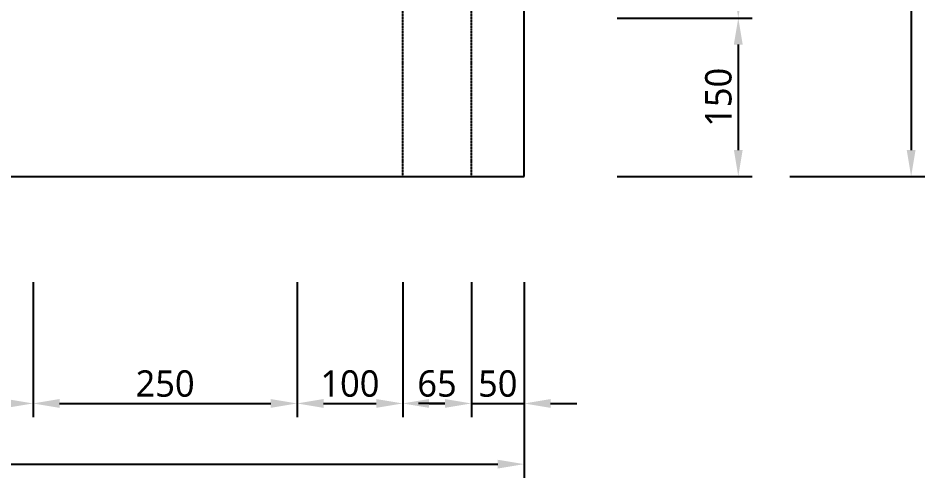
# Model space of a CAD drawing. Header units: millimetres. Extents: x -9013 to 516, y -36629 to 6082.
# Drawn here: x -7075 to -6217, y -32721 to -32285 of the extents above; entities that cross this region are included whole.
import ezdxf

# ---------------------------------------------------------------- set-up
doc = ezdxf.new("R2010")
doc.units = ezdxf.units.MM
doc.header["$LTSCALE"] = 0.05
doc.linetypes.add('CENTER2', pattern=[28.575, 19.05, -3.175, 3.175, -3.175])
doc.layers.get('0').update_dxf_attribs({"lineweight": 18})
doc.layers.get('Defpoints').update_dxf_attribs({"color": 140, "lineweight": 18})
doc.layers.add('2CONC', color=4, linetype='Continuous')
doc.layers.add('HWAT___5CS', color=3, linetype='CENTER2')
doc.styles.add('trebuchet_MS', font='trebuc.ttf')
doc.dimstyles.new('MGP', dxfattribs={"dimtxt": 2.5, "dimasz": 2.5, "dimexe": 1.25, "dimexo": 0.625, "dimtad": 1, "dimdec": 0, "dimtxsty": 'trebuchet_MS', "dimcen": 2.5, "dimclrt": 7, "dimadec": 0, "dimazin": 0, "dimtfac": 1, "dimtdec": 0, "dimtmove": 0, "dimatfit": 3, "dimfxl": 1.148294, "dimfxlon": 1, "dimarcsym": 2})

# ---------------------------------------------------------------- blocks, each defined once
blk = doc.blocks.new('*D630')
at = {"color": 0, "lineweight": -2, "transparency": 16777216}
for p, q in [((-8710.97, -32593.15), (-8710.97, -32720.98)), ((-6595.97, -32593.15), (-6595.97, -32720.98)), ((-8685.97, -32707.98), (-6620.97, -32707.98))]:
    blk.add_line(p, q, dxfattribs=at)
at = {"color": 0, "transparency": 16777216}
for points in [[(-8685.97, -32703.82), (-8685.97, -32712.15), (-8710.97, -32707.98)], [(-6620.97, -32703.82), (-6620.97, -32712.15), (-6595.97, -32707.98)]]:
    blk.add_solid(points, dxfattribs=at)
at = {"layer": 'Defpoints', "color": 0, "transparency": 16777216}
for p in [(-6595.97, -32376), (-8710.97, -32396.46), (-6595.97, -32707.98)]:
    blk.add_point(p, dxfattribs=at)
at = {"color": 7, "transparency": 16777216, "insert": (-7653.47, -32689.26), "char_height": 25, "attachment_point": 5, "style": 'trebuchet_MS'}
blk.add_mtext('2115', dxfattribs=at)
blk = doc.blocks.new('*D632')
at = {"color": 0, "lineweight": -2, "transparency": 16777216}
for p, q in [((-6508.07, -32285.31), (-6380.24, -32285.31)), ((-6393.24, -32310.31), (-6393.24, -32410.31)), ((-6508.07, -32435.31), (-6380.24, -32435.31))]:
    blk.add_line(p, q, dxfattribs=at)
at = {"color": 0, "transparency": 16777216}
for points in [[(-6397.4, -32310.31), (-6389.07, -32310.31), (-6393.24, -32285.31)], [(-6397.4, -32410.31), (-6389.07, -32410.31), (-6393.24, -32435.31)]]:
    blk.add_solid(points, dxfattribs=at)
at = {"layer": 'Defpoints', "color": 0, "transparency": 16777216}
for p in [(-6834.12, -32285.31), (-6834.12, -32435.31), (-6393.24, -32435.31)]:
    blk.add_point(p, dxfattribs=at)
at = {"color": 7, "transparency": 16777216, "insert": (-6411.96, -32360.31), "char_height": 25, "attachment_point": 5, "rotation": 90, "style": 'trebuchet_MS'}
blk.add_mtext('150', dxfattribs=at)
blk = doc.blocks.new('*D633')
at = {"color": 0, "lineweight": -2, "transparency": 16777216}
for p, q in [((-6508.07, -31835.31), (-6380.24, -31835.31)), ((-6393.24, -32260.31), (-6393.24, -31860.31)), ((-6508.07, -32285.31), (-6380.24, -32285.31))]:
    blk.add_line(p, q, dxfattribs=at)
at = {"color": 0, "transparency": 16777216}
for points in [[(-6397.4, -31860.31), (-6389.07, -31860.31), (-6393.24, -31835.31)], [(-6397.4, -32260.31), (-6389.07, -32260.31), (-6393.24, -32285.31)]]:
    blk.add_solid(points, dxfattribs=at)
at = {"layer": 'Defpoints', "color": 0, "transparency": 16777216}
for p in [(-6834.12, -31835.31), (-6393.24, -31835.31), (-6834.12, -32285.31)]:
    blk.add_point(p, dxfattribs=at)
at = {"color": 7, "transparency": 16777216, "insert": (-6411.96, -32060.31), "char_height": 25, "attachment_point": 5, "rotation": 90, "style": 'trebuchet_MS'}
blk.add_mtext('450', dxfattribs=at)
blk = doc.blocks.new('*D641')
at = {"color": 0, "lineweight": -2, "transparency": 16777216}
for p, q in [((-6344.39, -30085.31), (-6216.56, -30085.31)), ((-6229.56, -30110.31), (-6229.56, -32410.31)), ((-6344.39, -32435.31), (-6216.56, -32435.31))]:
    blk.add_line(p, q, dxfattribs=at)
at = {"color": 0, "transparency": 16777216}
for points in [[(-6233.73, -30110.31), (-6225.39, -30110.31), (-6229.56, -30085.31)], [(-6233.73, -32410.31), (-6225.39, -32410.31), (-6229.56, -32435.31)]]:
    blk.add_solid(points, dxfattribs=at)
at = {"layer": 'Defpoints', "color": 0, "transparency": 16777216}
for p in [(-6595.97, -30085.31), (-6595.97, -32435.31), (-6229.56, -32435.31)]:
    blk.add_point(p, dxfattribs=at)
at = {"color": 7, "transparency": 16777216, "insert": (-6248.28, -31260.31), "char_height": 25, "attachment_point": 5, "rotation": 90, "style": 'trebuchet_MS'}
blk.add_mtext('2350', dxfattribs=at)
blk = doc.blocks.new('*D654')
at = {"color": 0, "lineweight": -2, "transparency": 16777216}
for p, q in [((-7160.97, -32535.62), (-7160.97, -32663.45)), ((-7060.97, -32535.62), (-7060.97, -32663.45)), ((-7135.97, -32650.45), (-7085.97, -32650.45))]:
    blk.add_line(p, q, dxfattribs=at)
at = {"color": 0, "transparency": 16777216}
for points in [[(-7135.97, -32646.28), (-7135.97, -32654.62), (-7160.97, -32650.45)], [(-7085.97, -32646.28), (-7085.97, -32654.62), (-7060.97, -32650.45)]]:
    blk.add_solid(points, dxfattribs=at)
at = {"layer": 'Defpoints', "color": 0, "transparency": 16777216}
for p in [(-7160.97, -32285.31), (-7060.97, -32285.31), (-7060.97, -32650.45)]:
    blk.add_point(p, dxfattribs=at)
at = {"color": 7, "transparency": 16777216, "insert": (-7110.97, -32631.73), "char_height": 25, "attachment_point": 5, "style": 'trebuchet_MS'}
blk.add_mtext('100', dxfattribs=at)
blk = doc.blocks.new('*D655')
at = {"color": 0, "lineweight": -2, "transparency": 16777216}
for p, q in [((-7060.97, -32535.62), (-7060.97, -32663.45)), ((-6810.97, -32535.62), (-6810.97, -32663.45)), ((-7035.97, -32650.45), (-6835.97, -32650.45))]:
    blk.add_line(p, q, dxfattribs=at)
at = {"color": 0, "transparency": 16777216}
for points in [[(-7035.97, -32646.28), (-7035.97, -32654.62), (-7060.97, -32650.45)], [(-6835.97, -32646.28), (-6835.97, -32654.62), (-6810.97, -32650.45)]]:
    blk.add_solid(points, dxfattribs=at)
at = {"layer": 'Defpoints', "color": 0, "transparency": 16777216}
for p in [(-7060.97, -32285.31), (-6810.97, -32285.31), (-6810.97, -32650.45)]:
    blk.add_point(p, dxfattribs=at)
at = {"color": 7, "transparency": 16777216, "insert": (-6935.97, -32631.73), "char_height": 25, "attachment_point": 5, "style": 'trebuchet_MS'}
blk.add_mtext('250', dxfattribs=at)
blk = doc.blocks.new('*D656')
at = {"color": 0, "lineweight": -2, "transparency": 16777216}
for p, q in [((-6810.97, -32535.62), (-6810.97, -32663.45)), ((-6710.97, -32535.62), (-6710.97, -32663.45)), ((-6785.97, -32650.45), (-6735.97, -32650.45))]:
    blk.add_line(p, q, dxfattribs=at)
at = {"color": 0, "transparency": 16777216}
for points in [[(-6785.97, -32646.28), (-6785.97, -32654.62), (-6810.97, -32650.45)], [(-6735.97, -32646.28), (-6735.97, -32654.62), (-6710.97, -32650.45)]]:
    blk.add_solid(points, dxfattribs=at)
at = {"layer": 'Defpoints', "color": 0, "transparency": 16777216}
for p in [(-6810.97, -32285.31), (-6710.97, -32285.31), (-6710.97, -32650.45)]:
    blk.add_point(p, dxfattribs=at)
at = {"color": 7, "transparency": 16777216, "insert": (-6760.97, -32631.73), "char_height": 25, "attachment_point": 5, "style": 'trebuchet_MS'}
blk.add_mtext('100', dxfattribs=at)
blk = doc.blocks.new('*D657')
at = {"color": 0, "lineweight": -2, "transparency": 16777216}
for p, q in [((-6710.97, -32535.62), (-6710.97, -32663.45)), ((-6645.97, -32535.62), (-6645.97, -32663.45)), ((-6685.97, -32650.45), (-6670.97, -32650.45))]:
    blk.add_line(p, q, dxfattribs=at)
at = {"color": 0, "transparency": 16777216}
for points in [[(-6685.97, -32646.28), (-6685.97, -32654.62), (-6710.97, -32650.45)], [(-6670.97, -32646.28), (-6670.97, -32654.62), (-6645.97, -32650.45)]]:
    blk.add_solid(points, dxfattribs=at)
at = {"layer": 'Defpoints', "color": 0, "transparency": 16777216}
for p in [(-6710.97, -32372.6), (-6645.97, -32372.6), (-6645.97, -32650.45)]:
    blk.add_point(p, dxfattribs=at)
at = {"color": 7, "transparency": 16777216, "insert": (-6678.47, -32631.69), "char_height": 25, "attachment_point": 5, "style": 'trebuchet_MS'}
blk.add_mtext('65', dxfattribs=at)
blk = doc.blocks.new('*D658')
at = {"color": 0, "lineweight": -2, "transparency": 16777216}
for p, q in [((-6645.97, -32535.62), (-6645.97, -32663.45)), ((-6595.97, -32535.62), (-6595.97, -32663.45)), ((-6670.97, -32650.45), (-6695.97, -32650.45)), ((-6645.97, -32650.45), (-6595.97, -32650.45)), ((-6570.97, -32650.45), (-6545.97, -32650.45))]:
    blk.add_line(p, q, dxfattribs=at)
at = {"color": 0, "transparency": 16777216}
for points in [[(-6670.97, -32646.28), (-6670.97, -32654.62), (-6645.97, -32650.45)], [(-6570.97, -32646.28), (-6570.97, -32654.62), (-6595.97, -32650.45)]]:
    blk.add_solid(points, dxfattribs=at)
at = {"layer": 'Defpoints', "color": 0, "transparency": 16777216}
for p in [(-6645.97, -32408.08), (-6595.97, -32408.08), (-6595.97, -32650.45)]:
    blk.add_point(p, dxfattribs=at)
at = {"color": 7, "transparency": 16777216, "insert": (-6620.97, -32631.73), "char_height": 25, "attachment_point": 5, "style": 'trebuchet_MS'}
blk.add_mtext('50', dxfattribs=at)

msp = doc.modelspace()

# ---------------------------------------------------------------- linework, layer by layer
at = {"layer": '2CONC', "lineweight": -3}
for p, q in [((-6595.97, -32435.31), (-6595.97, -30085.31)), ((-8710.97, -32435.31), (-6595.97, -32435.31))]:
    msp.add_line(p, q, dxfattribs=at)
at = {"layer": 'HWAT___5CS', "color": 2}
for p, q in [((-6710.97, -32435.31), (-6710.97, -30085.31)), ((-6645.97, -32435.31), (-6645.97, -30085.31))]:
    msp.add_line(p, q, dxfattribs=at)

# ---------------------------------------------------------------- dimensions: what is measured, and where the dimension line sits
for base, p1, p2, picture, middle in [((-6229.56, -32435.31), (-6595.97, -30085.31), (-6595.97, -32435.31), '*D641', (-6248.28, -31260.31)), ((-6393.24, -31835.31), (-6834.12, -32285.31), (-6834.12, -31835.31), '*D633', (-6411.96, -32060.31)), ((-6393.24, -32435.31), (-6834.12, -32285.31), (-6834.12, -32435.31), '*D632', (-6411.96, -32360.31))]:
    dim = msp.add_linear_dim(base=base, p1=p1, p2=p2, angle=90, dimstyle='MGP', override={"dimscale": 100, "dimtxt": 0.25, "dimasz": 0.25, "dimexe": 0.13, "dimexo": 0.06, "dimgap": 0.06, "dimarcsym": 1})
    dim.commit()
    dim.dimension.update_dxf_attribs({"geometry": picture, "text_midpoint": middle})
for base, p1, p2, picture, middle in [((-7060.97, -32650.45), (-7160.97, -32285.31), (-7060.97, -32285.31), '*D654', (-7110.97, -32631.73)), ((-6810.97, -32650.45), (-7060.97, -32285.31), (-6810.97, -32285.31), '*D655', (-6935.97, -32631.73)), ((-6710.97, -32650.45), (-6810.97, -32285.31), (-6710.97, -32285.31), '*D656', (-6760.97, -32631.73)), ((-6595.97, -32707.98), (-8710.97, -32396.46), (-6595.97, -32376), '*D630', (-7653.47, -32689.26)), ((-6645.97, -32650.45), (-6710.97, -32372.6), (-6645.97, -32372.6), '*D657', (-6678.47, -32631.69)), ((-6595.97, -32650.45), (-6645.97, -32408.08), (-6595.97, -32408.08), '*D658', (-6620.97, -32631.73))]:
    dim = msp.add_linear_dim(base=base, p1=p1, p2=p2, dimstyle='MGP', override={"dimscale": 100, "dimtxt": 0.25, "dimasz": 0.25, "dimexe": 0.13, "dimexo": 0.06, "dimgap": 0.06, "dimarcsym": 1})
    dim.commit()
    dim.dimension.update_dxf_attribs({"geometry": picture, "text_midpoint": middle})

doc.saveas('drawing.dxf')
